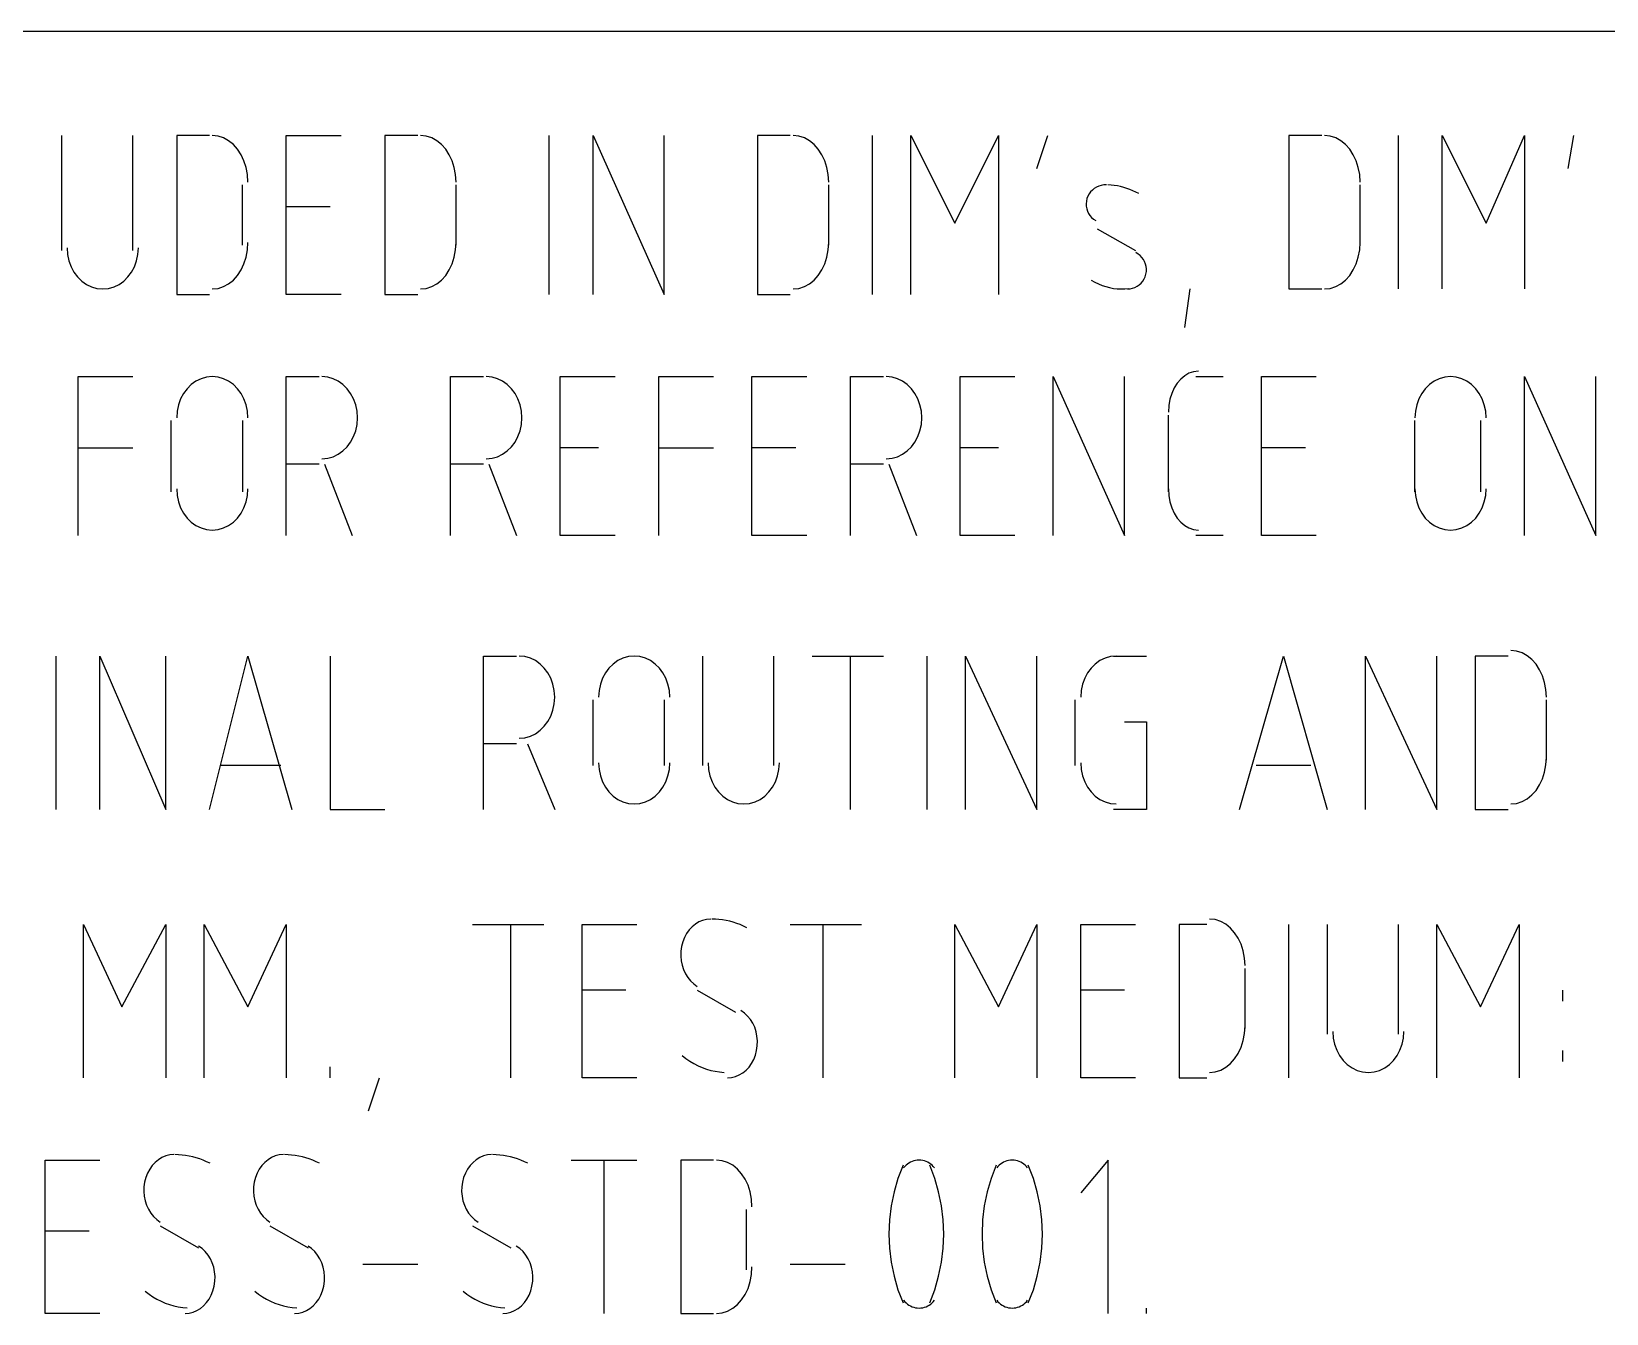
# Model space of a CAD drawing. Header units: millimetres. Extents: x 43 to 1147, y -811 to -31.
# Drawn here: x 158.26 to 192.76, y -776.2 to -748.12 of the extents above; entities that cross this region are included whole.
import ezdxf

# ---------------------------------------------------------------- set-up
doc = ezdxf.new("R2010")
doc.units = ezdxf.units.MM
doc.layers.add('EDITED_LINES', color=4, linetype='Continuous')

msp = doc.modelspace()

# ---------------------------------------------------------------- linework, layer by layer
at = {"layer": 'EDITED_LINES'}
for p, q in [((1137.28, -748.12), (52.24, -748.12)), ((158.92, -750.4), (158.92, -752.92)), ((160.48, -752.92), (160.48, -750.4)), ((162.16, -750.4), (161.44, -750.4)), ((161.44, -750.4), (161.44, -753.88)), ((162.347, -750.413), (162.22, -750.4)), ((162.467, -750.452), (162.347, -750.413)), ((162.578, -750.514), (162.467, -750.452)), ((162.681, -750.597), (162.578, -750.514)), ((162.772, -750.699), (162.681, -750.597)), ((163.84, -753.88), (163.84, -750.4)), ((163.84, -750.4), (165.04, -750.4)), ((166.72, -750.4), (166, -750.4)), ((166, -750.4), (166, -753.88)), ((166.907, -750.413), (166.78, -750.4)), ((167.027, -750.452), (166.907, -750.413)), ((167.138, -750.514), (167.027, -750.452)), ((167.241, -750.597), (167.138, -750.514)), ((167.332, -750.699), (167.241, -750.597)), ((169.6, -753.88), (169.6, -750.4)), ((170.56, -753.88), (170.56, -750.4)), ((170.56, -750.4), (172.12, -753.88)), ((172.12, -753.88), (172.12, -750.4)), ((174.88, -750.4), (174.16, -750.4)), ((174.16, -750.4), (174.16, -753.88)), ((175.067, -750.413), (174.94, -750.4)), ((175.187, -750.452), (175.067, -750.413)), ((175.298, -750.514), (175.187, -750.452)), ((175.401, -750.597), (175.298, -750.514)), ((175.492, -750.699), (175.401, -750.597)), ((176.68, -753.88), (176.68, -750.4)), ((177.52, -753.88), (177.52, -750.4)), ((177.52, -750.4), (178.48, -752.32)), ((178.48, -752.32), (179.44, -750.4)), ((179.44, -750.4), (179.44, -753.88)), ((180.28, -751.12), (180.52, -750.4)), ((186.52, -750.4), (185.8, -750.4)), ((185.8, -750.4), (185.8, -753.76)), ((186.707, -750.413), (186.58, -750.4)), ((186.827, -750.452), (186.707, -750.413)), ((186.938, -750.514), (186.827, -750.452)), ((187.041, -750.597), (186.938, -750.514)), ((187.132, -750.699), (187.041, -750.597)), ((188.2, -753.76), (188.2, -750.4)), ((189.16, -753.76), (189.16, -750.4)), ((189.16, -750.4), (190.12, -752.32)), ((190.12, -752.32), (190.96, -750.4)), ((190.96, -750.4), (190.96, -753.76)), ((191.92, -751.12), (192.04, -750.4)), ((162.849, -750.818), (162.772, -750.699)), ((162.913, -750.951), (162.849, -750.818)), ((162.96, -751.097), (162.913, -750.951)), ((167.409, -750.818), (167.332, -750.699)), ((167.473, -750.951), (167.409, -750.818)), ((167.52, -751.097), (167.473, -750.951)), ((175.569, -750.818), (175.492, -750.699)), ((175.633, -750.951), (175.569, -750.818)), ((175.68, -751.097), (175.633, -750.951)), ((187.209, -750.818), (187.132, -750.699)), ((187.273, -750.951), (187.209, -750.818)), ((187.32, -751.097), (187.273, -750.951)), ((162.99, -751.254), (162.96, -751.097)), ((163, -751.42), (162.99, -751.254)), ((167.55, -751.254), (167.52, -751.097)), ((167.56, -751.42), (167.55, -751.254)), ((175.71, -751.254), (175.68, -751.097)), ((175.72, -751.42), (175.71, -751.254)), ((187.35, -751.254), (187.32, -751.097)), ((187.36, -751.42), (187.35, -751.254)), ((162.88, -752.8), (162.88, -751.48)), ((167.56, -752.8), (167.56, -751.48)), ((175.72, -752.8), (175.72, -751.48)), ((181.457, -751.632), (181.424, -751.677)), ((181.495, -751.592), (181.457, -751.632)), ((181.538, -751.557), (181.495, -751.592)), ((181.584, -751.528), (181.538, -751.557)), ((181.635, -751.506), (181.584, -751.528)), ((181.688, -751.49), (181.635, -751.506)), ((181.744, -751.482), (181.688, -751.49)), ((181.802, -751.481), (181.744, -751.482)), ((181.906, -751.485), (181.836, -751.481)), ((181.976, -751.493), (181.906, -751.485)), ((182.046, -751.504), (181.976, -751.493)), ((182.115, -751.518), (182.046, -751.504)), ((182.183, -751.536), (182.115, -751.518)), ((182.251, -751.556), (182.183, -751.536)), ((182.319, -751.58), (182.251, -751.556)), ((182.385, -751.607), (182.319, -751.58)), ((182.451, -751.638), (182.385, -751.607)), ((182.516, -751.671), (182.451, -751.638)), ((187.36, -752.8), (187.36, -751.48)), ((164.8, -751.96), (163.84, -751.96)), ((181.365, -751.837), (181.36, -751.893)), ((181.36, -751.893), (181.363, -751.949)), ((181.363, -751.949), (181.373, -752.003)), ((181.377, -751.781), (181.365, -751.837)), ((181.373, -752.003), (181.39, -752.055)), ((181.397, -751.727), (181.377, -751.781)), ((181.424, -751.677), (181.397, -751.727)), ((181.39, -752.055), (181.413, -752.105)), ((181.413, -752.105), (181.443, -752.151)), ((181.443, -752.151), (181.48, -752.194)), ((181.48, -752.194), (181.522, -752.231)), ((181.522, -752.231), (181.569, -752.263)), ((181.6, -752.44), (182.44, -752.92)), ((159.04, -752.86), (159.05, -753.006)), ((159.05, -753.006), (159.08, -753.144)), ((160.56, -753.144), (160.59, -753.006)), ((160.59, -753.006), (160.6, -752.86)), ((162.96, -753.062), (162.99, -752.905)), ((162.99, -752.905), (163, -752.74)), ((167.52, -753.062), (167.55, -752.905)), ((167.55, -752.905), (167.56, -752.74)), ((175.68, -753.062), (175.71, -752.905)), ((175.71, -752.905), (175.72, -752.74)), ((182.498, -752.994), (182.448, -752.964)), ((182.542, -753.029), (182.498, -752.994)), ((182.581, -753.069), (182.542, -753.029)), ((187.32, -753.062), (187.35, -752.905)), ((187.35, -752.905), (187.36, -752.74)), ((159.08, -753.144), (159.127, -753.274)), ((159.127, -753.274), (159.19, -753.392)), ((159.19, -753.392), (159.268, -753.496)), ((160.372, -753.496), (160.449, -753.392)), ((160.449, -753.392), (160.513, -753.274)), ((160.513, -753.274), (160.56, -753.144)), ((162.772, -753.461), (162.85, -753.342)), ((162.85, -753.342), (162.913, -753.209)), ((162.913, -753.209), (162.96, -753.062)), ((167.332, -753.461), (167.41, -753.342)), ((167.41, -753.342), (167.473, -753.209)), ((167.473, -753.209), (167.52, -753.062)), ((175.492, -753.461), (175.57, -753.342)), ((175.57, -753.342), (175.633, -753.209)), ((175.633, -753.209), (175.68, -753.062)), ((182.613, -753.113), (182.581, -753.069)), ((182.64, -753.161), (182.613, -753.113)), ((182.66, -753.213), (182.64, -753.161)), ((182.674, -753.266), (182.66, -753.213)), ((182.669, -753.435), (182.678, -753.378)), ((182.68, -753.322), (182.674, -753.266)), ((182.678, -753.378), (182.68, -753.322)), ((187.132, -753.461), (187.21, -753.342)), ((187.21, -753.342), (187.273, -753.209)), ((187.273, -753.209), (187.32, -753.062)), ((159.268, -753.496), (159.359, -753.586)), ((159.359, -753.586), (159.462, -753.66)), ((159.462, -753.66), (159.573, -753.714)), ((159.573, -753.714), (159.693, -753.748)), ((159.947, -753.748), (160.067, -753.714)), ((160.067, -753.714), (160.178, -753.66)), ((160.178, -753.66), (160.281, -753.586)), ((160.281, -753.586), (160.372, -753.496)), ((162.347, -753.747), (162.467, -753.708)), ((162.467, -753.708), (162.578, -753.646)), ((162.578, -753.646), (162.681, -753.563)), ((162.681, -753.563), (162.772, -753.461)), ((166.907, -753.747), (167.027, -753.708)), ((167.027, -753.708), (167.138, -753.646)), ((167.138, -753.646), (167.241, -753.563)), ((167.241, -753.563), (167.332, -753.461)), ((175.067, -753.747), (175.187, -753.708)), ((175.187, -753.708), (175.298, -753.646)), ((175.298, -753.646), (175.401, -753.563)), ((175.401, -753.563), (175.492, -753.461)), ((181.472, -753.565), (181.549, -753.61)), ((181.549, -753.61), (181.628, -753.648)), ((181.628, -753.648), (181.708, -753.681)), ((181.708, -753.681), (181.789, -753.708)), ((181.789, -753.708), (181.872, -753.73)), ((181.872, -753.73), (181.955, -753.746)), ((182.376, -753.744), (182.429, -753.725)), ((182.429, -753.725), (182.478, -753.699)), ((182.478, -753.699), (182.523, -753.668)), ((182.523, -753.668), (182.563, -753.63)), ((182.563, -753.63), (182.599, -753.588)), ((182.599, -753.588), (182.629, -753.541)), ((182.629, -753.541), (182.652, -753.49)), ((182.652, -753.49), (182.669, -753.435)), ((186.707, -753.747), (186.827, -753.708)), ((186.827, -753.708), (186.938, -753.646)), ((186.938, -753.646), (187.041, -753.563)), ((187.041, -753.563), (187.132, -753.461)), ((159.693, -753.748), (159.82, -753.76)), ((159.82, -753.76), (159.947, -753.748)), ((161.44, -753.88), (162.16, -753.88)), ((162.22, -753.76), (162.347, -753.747)), ((165.04, -753.88), (163.84, -753.88)), ((166, -753.88), (166.72, -753.88)), ((166.78, -753.76), (166.907, -753.747)), ((174.16, -753.88), (174.88, -753.88)), ((174.94, -753.76), (175.067, -753.747)), ((181.955, -753.746), (182.039, -753.756)), ((182.039, -753.756), (182.123, -753.76)), ((182.123, -753.76), (182.208, -753.758)), ((182.208, -753.758), (182.292, -753.75)), ((182.264, -753.76), (182.321, -753.756)), ((182.321, -753.756), (182.376, -753.744)), ((183.52, -754.6), (183.64, -753.76)), ((185.8, -753.76), (186.52, -753.76)), ((186.58, -753.76), (186.707, -753.747)), ((159.28, -759.16), (159.28, -755.68)), ((159.28, -755.68), (160.48, -755.68)), ((161.862, -755.78), (161.759, -755.854)), ((161.973, -755.726), (161.862, -755.78)), ((162.093, -755.692), (161.973, -755.726)), ((162.22, -755.68), (162.093, -755.692)), ((162.346, -755.692), (162.22, -755.68)), ((162.466, -755.726), (162.346, -755.692)), ((162.578, -755.78), (162.466, -755.726)), ((162.681, -755.854), (162.578, -755.78)), ((163.84, -759.16), (163.84, -755.68)), ((163.84, -755.68), (164.56, -755.68)), ((164.747, -755.692), (164.62, -755.68)), ((164.867, -755.726), (164.747, -755.692)), ((164.978, -755.78), (164.867, -755.726)), ((165.081, -755.854), (164.978, -755.78)), ((167.44, -759.16), (167.44, -755.68)), ((167.44, -755.68), (168.16, -755.68)), ((168.347, -755.692), (168.22, -755.68)), ((168.467, -755.726), (168.347, -755.692)), ((168.578, -755.78), (168.467, -755.726)), ((168.681, -755.854), (168.578, -755.78)), ((169.84, -759.16), (169.84, -755.68)), ((169.84, -755.68), (171.04, -755.68)), ((172, -759.16), (172, -755.68)), ((172, -755.68), (173.2, -755.68)), ((174.04, -759.16), (174.04, -755.68)), ((174.04, -755.68), (175.24, -755.68)), ((176.2, -759.16), (176.2, -755.68)), ((176.2, -755.68), (176.92, -755.68)), ((177.107, -755.692), (176.98, -755.68)), ((177.227, -755.726), (177.107, -755.692)), ((177.338, -755.78), (177.227, -755.726)), ((177.441, -755.854), (177.338, -755.78)), ((178.6, -759.16), (178.6, -755.68)), ((178.6, -755.68), (179.8, -755.68)), ((180.64, -759.16), (180.64, -755.68)), ((180.64, -755.68), (182.2, -759.16)), ((182.2, -759.16), (182.2, -755.68)), ((183.43, -755.734), (183.353, -755.824)), ((183.517, -755.66), (183.43, -755.734)), ((183.611, -755.606), (183.517, -755.66)), ((183.713, -755.572), (183.611, -755.606)), ((183.82, -755.56), (183.713, -755.572)), ((183.76, -755.68), (184.36, -755.68)), ((185.2, -759.16), (185.2, -755.68)), ((185.2, -755.68), (186.4, -755.68)), ((188.982, -755.78), (188.879, -755.854)), ((189.093, -755.726), (188.982, -755.78)), ((189.213, -755.692), (189.093, -755.726)), ((189.34, -755.68), (189.213, -755.692)), ((189.466, -755.692), (189.34, -755.68)), ((189.586, -755.726), (189.466, -755.692)), ((189.698, -755.78), (189.586, -755.726)), ((189.801, -755.854), (189.698, -755.78)), ((190.96, -759.16), (190.96, -755.68)), ((190.96, -755.68), (192.52, -759.16)), ((192.52, -759.16), (192.52, -755.68)), ((161.59, -756.048), (161.527, -756.166)), ((161.668, -755.944), (161.59, -756.048)), ((161.759, -755.854), (161.668, -755.944)), ((162.772, -755.944), (162.681, -755.854)), ((162.849, -756.048), (162.772, -755.944)), ((162.913, -756.166), (162.849, -756.048)), ((165.172, -755.944), (165.081, -755.854)), ((165.25, -756.048), (165.172, -755.944)), ((165.313, -756.166), (165.25, -756.048)), ((168.772, -755.944), (168.681, -755.854)), ((168.85, -756.048), (168.772, -755.944)), ((168.913, -756.166), (168.85, -756.048)), ((177.532, -755.944), (177.441, -755.854)), ((177.61, -756.048), (177.532, -755.944)), ((177.673, -756.166), (177.61, -756.048)), ((183.234, -756.046), (183.194, -756.176)), ((183.287, -755.928), (183.234, -756.046)), ((183.353, -755.824), (183.287, -755.928)), ((188.71, -756.048), (188.647, -756.166)), ((188.788, -755.944), (188.71, -756.048)), ((188.879, -755.854), (188.788, -755.944)), ((189.891, -755.944), (189.801, -755.854)), ((189.969, -756.048), (189.891, -755.944)), ((190.033, -756.166), (189.969, -756.048)), ((161.45, -756.434), (161.44, -756.58)), ((161.48, -756.296), (161.45, -756.434)), ((161.527, -756.166), (161.48, -756.296)), ((162.96, -756.295), (162.913, -756.166)), ((162.99, -756.434), (162.96, -756.295)), ((163, -756.58), (162.99, -756.434)), ((165.36, -756.296), (165.313, -756.166)), ((165.39, -756.434), (165.36, -756.296)), ((165.4, -756.58), (165.39, -756.434)), ((168.96, -756.296), (168.913, -756.166)), ((168.99, -756.434), (168.96, -756.296)), ((169, -756.58), (168.99, -756.434)), ((177.72, -756.296), (177.673, -756.166)), ((177.75, -756.434), (177.72, -756.296)), ((177.76, -756.58), (177.75, -756.434)), ((183.169, -756.314), (183.16, -756.46)), ((183.194, -756.176), (183.169, -756.314)), ((188.57, -756.434), (188.56, -756.58)), ((188.6, -756.296), (188.57, -756.434)), ((188.647, -756.166), (188.6, -756.296)), ((190.08, -756.295), (190.033, -756.166)), ((190.11, -756.434), (190.08, -756.295)), ((190.12, -756.58), (190.11, -756.434)), ((161.32, -758.2), (161.32, -756.64)), ((162.88, -756.64), (162.88, -758.2)), ((165.36, -756.864), (165.39, -756.726)), ((165.39, -756.726), (165.4, -756.58)), ((168.96, -756.864), (168.99, -756.726)), ((168.99, -756.726), (169, -756.58)), ((177.72, -756.864), (177.75, -756.726)), ((177.75, -756.726), (177.76, -756.58)), ((183.16, -758.2), (183.16, -756.52)), ((188.56, -758.2), (188.56, -756.64)), ((190, -756.64), (190, -758.2)), ((165.172, -757.216), (165.25, -757.112)), ((165.25, -757.112), (165.313, -756.994)), ((165.313, -756.994), (165.36, -756.864)), ((168.772, -757.216), (168.85, -757.112)), ((168.85, -757.112), (168.913, -756.994)), ((168.913, -756.994), (168.96, -756.864)), ((177.532, -757.216), (177.61, -757.112)), ((177.61, -757.112), (177.673, -756.994)), ((177.673, -756.994), (177.72, -756.864)), ((159.28, -757.24), (160.48, -757.24)), ((164.62, -757.48), (164.747, -757.468)), ((164.747, -757.468), (164.867, -757.434)), ((164.867, -757.434), (164.978, -757.38)), ((164.978, -757.38), (165.081, -757.306)), ((165.081, -757.306), (165.172, -757.216)), ((168.22, -757.48), (168.347, -757.468)), ((168.347, -757.468), (168.467, -757.434)), ((168.467, -757.434), (168.578, -757.38)), ((168.578, -757.38), (168.681, -757.306)), ((168.681, -757.306), (168.772, -757.216)), ((170.68, -757.24), (169.84, -757.24)), ((172, -757.24), (173.2, -757.24)), ((175, -757.24), (174.04, -757.24)), ((176.98, -757.48), (177.107, -757.468)), ((177.107, -757.468), (177.227, -757.434)), ((177.227, -757.434), (177.338, -757.38)), ((177.338, -757.38), (177.441, -757.306)), ((177.441, -757.306), (177.532, -757.216)), ((179.44, -757.24), (178.6, -757.24)), ((186.16, -757.24), (185.2, -757.24)), ((164.56, -757.6), (163.84, -757.6)), ((164.68, -757.6), (165.28, -759.16)), ((168.16, -757.6), (167.44, -757.6)), ((168.28, -757.6), (168.88, -759.16)), ((176.92, -757.6), (176.2, -757.6)), ((177.04, -757.6), (177.64, -759.16)), ((161.44, -758.14), (161.45, -758.286)), ((162.99, -758.286), (163, -758.14)), ((183.16, -758.14), (183.169, -758.286)), ((188.56, -758.14), (188.57, -758.286)), ((190.11, -758.286), (190.12, -758.14)), ((161.45, -758.286), (161.48, -758.424)), ((161.48, -758.424), (161.527, -758.554)), ((161.527, -758.554), (161.59, -758.672)), ((162.85, -758.672), (162.913, -758.554)), ((162.913, -758.554), (162.96, -758.424)), ((162.96, -758.424), (162.99, -758.286)), ((183.169, -758.286), (183.194, -758.424)), ((183.194, -758.424), (183.234, -758.554)), ((183.234, -758.554), (183.287, -758.672)), ((188.57, -758.286), (188.6, -758.424)), ((188.6, -758.424), (188.647, -758.554)), ((188.647, -758.554), (188.71, -758.672)), ((189.97, -758.672), (190.033, -758.554)), ((190.033, -758.554), (190.08, -758.424)), ((190.08, -758.424), (190.11, -758.286)), ((161.59, -758.672), (161.668, -758.776)), ((161.668, -758.776), (161.759, -758.866)), ((161.759, -758.866), (161.862, -758.94)), ((162.578, -758.94), (162.681, -758.866)), ((162.681, -758.866), (162.772, -758.776)), ((162.772, -758.776), (162.85, -758.672)), ((183.287, -758.672), (183.353, -758.776)), ((183.353, -758.776), (183.43, -758.866)), ((183.43, -758.866), (183.517, -758.94)), ((188.71, -758.672), (188.788, -758.776)), ((188.788, -758.776), (188.879, -758.866)), ((188.879, -758.866), (188.982, -758.94)), ((189.698, -758.94), (189.801, -758.866)), ((189.801, -758.866), (189.892, -758.776)), ((189.892, -758.776), (189.97, -758.672)), ((161.862, -758.94), (161.973, -758.994)), ((161.973, -758.994), (162.093, -759.028)), ((162.093, -759.028), (162.22, -759.04)), ((162.22, -759.04), (162.347, -759.028)), ((162.347, -759.028), (162.467, -758.994)), ((162.467, -758.994), (162.578, -758.94)), ((171.04, -759.16), (169.84, -759.16)), ((175.24, -759.16), (174.04, -759.16)), ((179.8, -759.16), (178.6, -759.16)), ((183.517, -758.94), (183.611, -758.994)), ((183.611, -758.994), (183.713, -759.028)), ((183.713, -759.028), (183.82, -759.04)), ((184.36, -759.16), (183.76, -759.16)), ((186.4, -759.16), (185.2, -759.16)), ((188.982, -758.94), (189.093, -758.994)), ((189.093, -758.994), (189.213, -759.028)), ((189.213, -759.028), (189.34, -759.04)), ((189.34, -759.04), (189.467, -759.028)), ((189.467, -759.028), (189.587, -758.994)), ((189.587, -758.994), (189.698, -758.94)), ((158.8, -765.16), (158.8, -761.8)), ((159.76, -765.16), (159.76, -761.8)), ((159.76, -761.8), (161.2, -765.16)), ((161.2, -765.16), (161.2, -761.8)), ((162.16, -765.16), (163, -761.8)), ((163, -761.8), (163.96, -765.16)), ((164.8, -761.8), (164.8, -765.16)), ((168.16, -765.16), (168.16, -761.8)), ((168.16, -761.8), (168.88, -761.8)), ((169.067, -761.812), (168.94, -761.8)), ((169.187, -761.846), (169.067, -761.812)), ((169.298, -761.9), (169.187, -761.846)), ((169.401, -761.974), (169.298, -761.9)), ((169.492, -762.064), (169.401, -761.974)), ((170.999, -761.974), (170.908, -762.064)), ((171.102, -761.9), (170.999, -761.974)), ((171.213, -761.846), (171.102, -761.9)), ((171.333, -761.812), (171.213, -761.846)), ((171.46, -761.8), (171.333, -761.812)), ((171.586, -761.812), (171.46, -761.8)), ((171.706, -761.846), (171.586, -761.812)), ((171.818, -761.9), (171.706, -761.846)), ((171.921, -761.974), (171.818, -761.9)), ((172.011, -762.064), (171.921, -761.974)), ((172.96, -761.8), (172.96, -764.2)), ((174.52, -764.2), (174.52, -761.8)), ((175.36, -761.8), (176.92, -761.8)), ((176.2, -765.16), (176.2, -761.8)), ((177.88, -765.16), (177.88, -761.8)), ((178.72, -765.16), (178.72, -761.8)), ((178.72, -761.8), (180.28, -765.16)), ((180.28, -765.16), (180.28, -761.8)), ((181.559, -761.974), (181.468, -762.064)), ((181.662, -761.9), (181.559, -761.974)), ((181.773, -761.846), (181.662, -761.9)), ((181.893, -761.812), (181.773, -761.846)), ((182.02, -761.8), (181.893, -761.812)), ((181.96, -761.8), (182.68, -761.8)), ((184.72, -765.16), (185.68, -761.8)), ((185.68, -761.8), (186.64, -765.16)), ((187.48, -765.16), (187.48, -761.8)), ((187.48, -761.8), (189.04, -765.16)), ((189.04, -765.16), (189.04, -761.8)), ((190.6, -761.8), (189.88, -761.8)), ((189.88, -761.8), (189.88, -765.16)), ((190.787, -761.693), (190.66, -761.68)), ((190.907, -761.732), (190.787, -761.693)), ((191.018, -761.794), (190.907, -761.732)), ((191.121, -761.877), (191.018, -761.794)), ((191.212, -761.979), (191.121, -761.877)), ((191.289, -762.098), (191.212, -761.979)), ((169.57, -762.168), (169.492, -762.064)), ((169.633, -762.286), (169.57, -762.168)), ((169.68, -762.416), (169.633, -762.286)), ((170.767, -762.286), (170.72, -762.416)), ((170.83, -762.168), (170.767, -762.286)), ((170.908, -762.064), (170.83, -762.168)), ((172.089, -762.168), (172.011, -762.064)), ((172.153, -762.286), (172.089, -762.168)), ((172.2, -762.415), (172.153, -762.286)), ((181.327, -762.286), (181.28, -762.416)), ((181.39, -762.168), (181.327, -762.286)), ((181.468, -762.064), (181.39, -762.168)), ((191.353, -762.231), (191.289, -762.098)), ((191.4, -762.378), (191.353, -762.231)), ((169.71, -762.554), (169.68, -762.416)), ((169.72, -762.7), (169.71, -762.554)), ((169.71, -762.846), (169.72, -762.7)), ((170.69, -762.554), (170.68, -762.7)), ((170.72, -762.416), (170.69, -762.554)), ((172.23, -762.554), (172.2, -762.415)), ((172.24, -762.7), (172.23, -762.554)), ((181.25, -762.554), (181.24, -762.7)), ((181.28, -762.416), (181.25, -762.554)), ((191.43, -762.534), (191.4, -762.378)), ((191.44, -762.7), (191.43, -762.534)), ((169.633, -763.114), (169.68, -762.984)), ((169.68, -762.984), (169.71, -762.846)), ((170.56, -764.2), (170.56, -762.76)), ((172.12, -762.76), (172.12, -764.2)), ((181.12, -764.2), (181.12, -762.76)), ((191.44, -764.08), (191.44, -762.76)), ((169.401, -763.426), (169.492, -763.336)), ((169.492, -763.336), (169.57, -763.232)), ((169.57, -763.232), (169.633, -763.114)), ((182.2, -763.24), (182.68, -763.24)), ((182.68, -763.24), (182.68, -765.16)), ((168.88, -763.72), (168.16, -763.72)), ((168.94, -763.6), (169.067, -763.588)), ((169.067, -763.588), (169.187, -763.554)), ((169.12, -763.72), (169.72, -765.16)), ((169.187, -763.554), (169.298, -763.5)), ((169.298, -763.5), (169.401, -763.426)), ((191.43, -764.185), (191.44, -764.02)), ((163.72, -764.2), (162.4, -764.2)), ((170.68, -764.14), (170.69, -764.286)), ((170.69, -764.286), (170.72, -764.424)), ((170.72, -764.424), (170.767, -764.554)), ((172.153, -764.554), (172.2, -764.424)), ((172.2, -764.424), (172.23, -764.286)), ((172.23, -764.286), (172.24, -764.14)), ((173.08, -764.14), (173.09, -764.286)), ((173.09, -764.286), (173.12, -764.424)), ((173.12, -764.424), (173.167, -764.554)), ((174.553, -764.554), (174.6, -764.424)), ((174.6, -764.424), (174.63, -764.286)), ((174.63, -764.286), (174.64, -764.14)), ((181.24, -764.14), (181.25, -764.286)), ((181.25, -764.286), (181.28, -764.424)), ((181.28, -764.424), (181.327, -764.554)), ((186.28, -764.2), (185.08, -764.2)), ((191.353, -764.489), (191.4, -764.342)), ((191.4, -764.342), (191.43, -764.185)), ((170.767, -764.554), (170.83, -764.672)), ((170.83, -764.672), (170.908, -764.776)), ((170.908, -764.776), (170.999, -764.866)), ((171.921, -764.866), (172.012, -764.776)), ((172.012, -764.776), (172.089, -764.672)), ((172.089, -764.672), (172.153, -764.554)), ((173.167, -764.554), (173.23, -764.672)), ((173.23, -764.672), (173.308, -764.776)), ((173.308, -764.776), (173.399, -764.866)), ((174.321, -764.866), (174.412, -764.776)), ((174.412, -764.776), (174.49, -764.672)), ((174.49, -764.672), (174.553, -764.554)), ((181.327, -764.554), (181.39, -764.672)), ((181.39, -764.672), (181.468, -764.776)), ((181.468, -764.776), (181.559, -764.866)), ((191.121, -764.843), (191.212, -764.741)), ((191.212, -764.741), (191.29, -764.622)), ((191.29, -764.622), (191.353, -764.489)), ((170.999, -764.866), (171.102, -764.94)), ((171.102, -764.94), (171.213, -764.994)), ((171.213, -764.994), (171.333, -765.028)), ((171.333, -765.028), (171.46, -765.04)), ((171.46, -765.04), (171.587, -765.028)), ((171.587, -765.028), (171.707, -764.994)), ((171.707, -764.994), (171.818, -764.94)), ((171.818, -764.94), (171.921, -764.866)), ((173.399, -764.866), (173.502, -764.94)), ((173.502, -764.94), (173.613, -764.994)), ((173.613, -764.994), (173.733, -765.028)), ((173.733, -765.028), (173.86, -765.04)), ((173.86, -765.04), (173.987, -765.028)), ((173.987, -765.028), (174.107, -764.994)), ((174.107, -764.994), (174.218, -764.94)), ((174.218, -764.94), (174.321, -764.866)), ((181.559, -764.866), (181.662, -764.94)), ((181.662, -764.94), (181.773, -764.994)), ((181.773, -764.994), (181.893, -765.028)), ((181.893, -765.028), (182.02, -765.04)), ((190.66, -765.04), (190.787, -765.027)), ((190.787, -765.027), (190.907, -764.988)), ((190.907, -764.988), (191.018, -764.926)), ((191.018, -764.926), (191.121, -764.843)), ((164.8, -765.16), (166, -765.16)), ((182.68, -765.16), (181.96, -765.16)), ((189.88, -765.16), (190.6, -765.16)), ((159.4, -771.04), (159.4, -767.68)), ((159.4, -767.68), (160.24, -769.48)), ((160.24, -769.48), (161.2, -767.68)), ((161.2, -767.68), (161.2, -771.04)), ((162.04, -771.04), (162.04, -767.68)), ((162.04, -767.68), (163, -769.48)), ((163, -769.48), (163.84, -767.68)), ((163.84, -767.68), (163.84, -771.04)), ((167.92, -767.68), (169.48, -767.68)), ((168.76, -771.04), (168.76, -767.68)), ((170.32, -771.04), (170.32, -767.68)), ((170.32, -767.68), (171.52, -767.68)), ((172.609, -767.876), (172.562, -767.963)), ((172.665, -767.798), (172.609, -767.876)), ((172.73, -767.729), (172.665, -767.798)), ((172.801, -767.671), (172.73, -767.729)), ((172.878, -767.624), (172.801, -767.671)), ((172.96, -767.589), (172.878, -767.624)), ((173.047, -767.568), (172.96, -767.589)), ((173.137, -767.56), (173.047, -767.568)), ((173.238, -767.563), (173.159, -767.56)), ((173.317, -767.569), (173.238, -767.563)), ((173.396, -767.579), (173.317, -767.569)), ((173.474, -767.593), (173.396, -767.579)), ((173.552, -767.61), (173.474, -767.593)), ((173.629, -767.631), (173.552, -767.61)), ((173.705, -767.655), (173.629, -767.631)), ((173.781, -767.683), (173.705, -767.655)), ((173.856, -767.715), (173.781, -767.683)), ((173.93, -767.75), (173.856, -767.715)), ((174.88, -767.68), (176.44, -767.68)), ((175.6, -771.04), (175.6, -767.68)), ((178.48, -771.04), (178.48, -767.68)), ((178.48, -767.68), (179.44, -769.48)), ((179.44, -769.48), (180.28, -767.68)), ((180.28, -767.68), (180.28, -771.04)), ((181.24, -771.04), (181.24, -767.68)), ((181.24, -767.68), (182.44, -767.68)), ((184, -767.68), (183.4, -767.68)), ((183.4, -767.68), (183.4, -771.04)), ((184.187, -767.573), (184.06, -767.56)), ((184.307, -767.612), (184.187, -767.573)), ((184.418, -767.674), (184.307, -767.612)), ((184.521, -767.757), (184.418, -767.674)), ((184.612, -767.859), (184.521, -767.757)), ((184.689, -767.978), (184.612, -767.859)), ((185.8, -771.04), (185.8, -767.68)), ((186.64, -767.68), (186.64, -770.08)), ((188.2, -770.08), (188.2, -767.68)), ((189.04, -771.04), (189.04, -767.68)), ((189.04, -767.68), (190, -769.48)), ((190, -769.48), (190.84, -767.68)), ((190.84, -767.68), (190.84, -771.04)), ((172.498, -768.16), (172.483, -768.266)), ((172.525, -768.058), (172.498, -768.16)), ((172.562, -767.963), (172.525, -768.058)), ((184.753, -768.111), (184.689, -767.978)), ((184.8, -768.258), (184.753, -768.111)), ((172.483, -768.266), (172.48, -768.37)), ((172.48, -768.37), (172.49, -768.473)), ((172.49, -768.473), (172.51, -768.573)), ((184.83, -768.414), (184.8, -768.258)), ((184.84, -768.58), (184.83, -768.414)), ((172.51, -768.573), (172.541, -768.668)), ((172.541, -768.668), (172.583, -768.758)), ((172.583, -768.758), (172.634, -768.841)), ((172.634, -768.841), (172.695, -768.916)), ((172.695, -768.916), (172.764, -768.981)), ((184.84, -769.96), (184.84, -768.64)), ((171.28, -769.12), (170.32, -769.12)), ((172.764, -768.981), (172.842, -769.036)), ((172.84, -769.12), (173.68, -769.6)), ((182.2, -769.12), (181.24, -769.12)), ((191.8, -769.36), (191.8, -769.12)), ((173.876, -769.619), (173.798, -769.564)), ((173.945, -769.684), (173.876, -769.619)), ((174.006, -769.759), (173.945, -769.684)), ((174.057, -769.842), (174.006, -769.759)), ((174.099, -769.932), (174.057, -769.842)), ((174.13, -770.027), (174.099, -769.932)), ((184.83, -770.065), (184.84, -769.9)), ((174.15, -770.127), (174.13, -770.027)), ((174.16, -770.23), (174.15, -770.127)), ((174.157, -770.334), (174.16, -770.23)), ((184.753, -770.369), (184.8, -770.222)), ((184.8, -770.222), (184.83, -770.065)), ((186.76, -770.02), (186.77, -770.166)), ((186.77, -770.166), (186.8, -770.304)), ((188.28, -770.304), (188.31, -770.166)), ((188.31, -770.166), (188.32, -770.02)), ((172.513, -770.549), (172.595, -770.614)), ((172.595, -770.614), (172.681, -770.673)), ((174.031, -770.724), (174.078, -770.637)), ((174.078, -770.637), (174.115, -770.542)), ((174.115, -770.542), (174.142, -770.44)), ((174.142, -770.44), (174.157, -770.334)), ((184.521, -770.723), (184.612, -770.621)), ((184.612, -770.621), (184.69, -770.502)), ((184.69, -770.502), (184.753, -770.369)), ((186.8, -770.304), (186.847, -770.434)), ((186.847, -770.434), (186.91, -770.552)), ((186.91, -770.552), (186.988, -770.656)), ((188.092, -770.656), (188.169, -770.552)), ((188.169, -770.552), (188.233, -770.434)), ((188.233, -770.434), (188.28, -770.304)), ((191.8, -770.68), (191.8, -770.44)), ((164.8, -771.04), (164.8, -770.8)), ((172.681, -770.673), (172.768, -770.725)), ((172.768, -770.725), (172.858, -770.772)), ((172.858, -770.772), (172.95, -770.812)), ((172.95, -770.812), (173.043, -770.846)), ((173.043, -770.846), (173.138, -770.874)), ((173.138, -770.874), (173.235, -770.895)), ((173.235, -770.895), (173.332, -770.91)), ((173.332, -770.91), (173.43, -770.918)), ((173.68, -771.011), (173.762, -770.976)), ((173.762, -770.976), (173.839, -770.929)), ((173.839, -770.929), (173.91, -770.871)), ((173.91, -770.871), (173.975, -770.802)), ((173.975, -770.802), (174.031, -770.724)), ((184.06, -770.92), (184.187, -770.907)), ((184.187, -770.907), (184.307, -770.868)), ((184.307, -770.868), (184.418, -770.806)), ((184.418, -770.806), (184.521, -770.723)), ((186.988, -770.656), (187.079, -770.746)), ((187.079, -770.746), (187.182, -770.82)), ((187.182, -770.82), (187.293, -770.874)), ((187.293, -770.874), (187.413, -770.908)), ((187.413, -770.908), (187.54, -770.92)), ((187.54, -770.92), (187.667, -770.908)), ((187.667, -770.908), (187.787, -770.874)), ((187.787, -770.874), (187.898, -770.82)), ((187.898, -770.82), (188.001, -770.746)), ((188.001, -770.746), (188.092, -770.656)), ((165.64, -771.76), (165.88, -771.04)), ((171.52, -771.04), (170.32, -771.04)), ((173.503, -771.04), (173.593, -771.032)), ((173.593, -771.032), (173.68, -771.011)), ((182.44, -771.04), (181.24, -771.04)), ((183.4, -771.04), (184, -771.04)), ((158.56, -776.2), (158.56, -772.84)), ((158.56, -772.84), (159.76, -772.84)), ((160.849, -773.036), (160.802, -773.123)), ((160.905, -772.958), (160.849, -773.036)), ((160.969, -772.889), (160.905, -772.958)), ((161.041, -772.831), (160.969, -772.889)), ((161.118, -772.784), (161.041, -772.831)), ((161.2, -772.749), (161.118, -772.784)), ((161.287, -772.728), (161.2, -772.749)), ((161.377, -772.72), (161.287, -772.728)), ((161.478, -772.723), (161.399, -772.72)), ((161.557, -772.729), (161.478, -772.723)), ((161.636, -772.739), (161.557, -772.729)), ((161.714, -772.753), (161.636, -772.739)), ((161.792, -772.77), (161.714, -772.753)), ((161.869, -772.791), (161.792, -772.77)), ((161.945, -772.815), (161.869, -772.791)), ((162.021, -772.843), (161.945, -772.815)), ((162.096, -772.875), (162.021, -772.843)), ((162.17, -772.91), (162.096, -772.875)), ((163.249, -773.036), (163.202, -773.123)), ((163.305, -772.958), (163.249, -773.036)), ((163.37, -772.889), (163.305, -772.958)), ((163.441, -772.831), (163.37, -772.889)), ((163.518, -772.784), (163.441, -772.831)), ((163.6, -772.749), (163.518, -772.784)), ((163.687, -772.728), (163.6, -772.749)), ((163.777, -772.72), (163.687, -772.728)), ((163.878, -772.723), (163.799, -772.72)), ((163.957, -772.729), (163.878, -772.723)), ((164.036, -772.739), (163.957, -772.729)), ((164.114, -772.753), (164.036, -772.739)), ((164.192, -772.77), (164.114, -772.753)), ((164.269, -772.791), (164.192, -772.77)), ((164.345, -772.815), (164.269, -772.791)), ((164.421, -772.843), (164.345, -772.815)), ((164.496, -772.875), (164.421, -772.843)), ((164.57, -772.91), (164.496, -772.875)), ((167.809, -773.036), (167.762, -773.123)), ((167.865, -772.958), (167.809, -773.036)), ((167.93, -772.889), (167.865, -772.958)), ((168.001, -772.831), (167.93, -772.889)), ((168.078, -772.784), (168.001, -772.831)), ((168.16, -772.749), (168.078, -772.784)), ((168.247, -772.728), (168.16, -772.749)), ((168.337, -772.72), (168.247, -772.728)), ((168.438, -772.723), (168.359, -772.72)), ((168.517, -772.729), (168.438, -772.723)), ((168.596, -772.739), (168.517, -772.729)), ((168.674, -772.753), (168.596, -772.739)), ((168.752, -772.77), (168.674, -772.753)), ((168.829, -772.791), (168.752, -772.77)), ((168.905, -772.815), (168.829, -772.791)), ((168.981, -772.843), (168.905, -772.815)), ((169.056, -772.875), (168.981, -772.843)), ((169.13, -772.91), (169.056, -772.875)), ((170.08, -772.84), (171.52, -772.84)), ((170.8, -776.2), (170.8, -772.84)), ((173.2, -772.84), (172.48, -772.84)), ((172.48, -772.84), (172.48, -776.2)), ((173.387, -772.853), (173.26, -772.84)), ((173.507, -772.892), (173.387, -772.853)), ((173.618, -772.954), (173.507, -772.892)), ((173.721, -773.037), (173.618, -772.954)), ((173.812, -773.139), (173.721, -773.037)), ((177.348, -772.953), (177.237, -773.241)), ((177.388, -772.979), (177.362, -773.01)), ((177.415, -772.951), (177.388, -772.979)), ((177.445, -772.926), (177.415, -772.951)), ((177.477, -772.904), (177.445, -772.926)), ((177.511, -772.885), (177.477, -772.904)), ((177.546, -772.869), (177.511, -772.885)), ((177.583, -772.857), (177.546, -772.869)), ((177.621, -772.847), (177.583, -772.857)), ((177.66, -772.842), (177.621, -772.847)), ((177.7, -772.84), (177.66, -772.842)), ((177.74, -772.842), (177.7, -772.84)), ((177.779, -772.847), (177.74, -772.842)), ((177.817, -772.857), (177.779, -772.847)), ((177.854, -772.869), (177.817, -772.857)), ((177.889, -772.885), (177.854, -772.869)), ((177.923, -772.904), (177.889, -772.885)), ((177.955, -772.926), (177.923, -772.904)), ((178.043, -773.241), (177.932, -772.953)), ((177.985, -772.951), (177.955, -772.926)), ((178.012, -772.979), (177.985, -772.951)), ((178.038, -773.01), (178.012, -772.979)), ((179.388, -772.953), (179.277, -773.241)), ((179.428, -772.979), (179.402, -773.01)), ((179.455, -772.951), (179.428, -772.979)), ((179.485, -772.926), (179.455, -772.951)), ((179.517, -772.904), (179.485, -772.926)), ((179.551, -772.885), (179.517, -772.904)), ((179.586, -772.869), (179.551, -772.885)), ((179.623, -772.857), (179.586, -772.869)), ((179.661, -772.847), (179.623, -772.857)), ((179.7, -772.842), (179.661, -772.847)), ((179.74, -772.84), (179.7, -772.842)), ((179.78, -772.842), (179.74, -772.84)), ((179.819, -772.847), (179.78, -772.842)), ((179.857, -772.857), (179.819, -772.847)), ((179.893, -772.869), (179.857, -772.857)), ((179.929, -772.885), (179.893, -772.869)), ((179.963, -772.904), (179.929, -772.885)), ((179.995, -772.926), (179.963, -772.904)), ((180.025, -772.951), (179.995, -772.926)), ((180.052, -772.979), (180.025, -772.951)), ((180.078, -773.01), (180.052, -772.979)), ((180.203, -773.241), (180.092, -772.953)), ((181.84, -772.84), (181.24, -773.56)), ((181.84, -776.2), (181.84, -772.84)), ((160.738, -773.32), (160.723, -773.426)), ((160.764, -773.218), (160.738, -773.32)), ((160.802, -773.123), (160.764, -773.218)), ((163.138, -773.32), (163.123, -773.426)), ((163.165, -773.218), (163.138, -773.32)), ((163.202, -773.123), (163.165, -773.218)), ((167.698, -773.32), (167.683, -773.426)), ((167.725, -773.218), (167.698, -773.32)), ((167.762, -773.123), (167.725, -773.218)), ((173.889, -773.258), (173.812, -773.139)), ((173.953, -773.391), (173.889, -773.258)), ((174, -773.537), (173.953, -773.391)), ((177.237, -773.241), (177.151, -773.538)), ((178.129, -773.538), (178.043, -773.241)), ((179.277, -773.241), (179.191, -773.538)), ((180.289, -773.538), (180.203, -773.241)), ((160.723, -773.426), (160.72, -773.53)), ((160.72, -773.53), (160.73, -773.633)), ((160.73, -773.633), (160.75, -773.733)), ((160.75, -773.733), (160.781, -773.828)), ((163.123, -773.426), (163.12, -773.53)), ((163.12, -773.53), (163.13, -773.633)), ((163.13, -773.633), (163.15, -773.733)), ((163.15, -773.733), (163.181, -773.828)), ((167.683, -773.426), (167.68, -773.53)), ((167.68, -773.53), (167.69, -773.633)), ((167.69, -773.633), (167.71, -773.733)), ((167.71, -773.733), (167.741, -773.828)), ((174.03, -773.694), (174, -773.537)), ((174.04, -773.86), (174.03, -773.694)), ((177.151, -773.538), (177.089, -773.841)), ((178.191, -773.841), (178.129, -773.538)), ((179.191, -773.538), (179.129, -773.841)), ((180.351, -773.841), (180.289, -773.538)), ((160.781, -773.828), (160.823, -773.918)), ((160.823, -773.918), (160.874, -774.001)), ((160.874, -774.001), (160.935, -774.076)), ((160.935, -774.076), (161.004, -774.141)), ((163.181, -773.828), (163.223, -773.918)), ((163.223, -773.918), (163.274, -774.001)), ((163.274, -774.001), (163.335, -774.076)), ((163.335, -774.076), (163.404, -774.141)), ((167.741, -773.828), (167.783, -773.918)), ((167.783, -773.918), (167.834, -774.001)), ((167.834, -774.001), (167.895, -774.076)), ((167.895, -774.076), (167.964, -774.141)), ((173.92, -775.24), (173.92, -773.92)), ((177.089, -773.841), (177.052, -774.149)), ((178.228, -774.149), (178.191, -773.841)), ((179.129, -773.841), (179.092, -774.149)), ((180.388, -774.149), (180.351, -773.841)), ((159.52, -774.4), (158.56, -774.4)), ((161.004, -774.141), (161.081, -774.196)), ((161.08, -774.28), (161.92, -774.76)), ((163.404, -774.141), (163.482, -774.196)), ((163.48, -774.28), (164.32, -774.76)), ((167.92, -774.28), (168.76, -774.76)), ((167.964, -774.141), (168.042, -774.196)), ((177.052, -774.149), (177.04, -774.46)), ((178.24, -774.46), (178.228, -774.149)), ((179.092, -774.149), (179.08, -774.46)), ((180.4, -774.46), (180.388, -774.149)), ((161.996, -774.779), (161.918, -774.724)), ((162.065, -774.844), (161.996, -774.779)), ((164.396, -774.779), (164.318, -774.724)), ((164.465, -774.844), (164.396, -774.779)), ((168.956, -774.779), (168.878, -774.724)), ((169.025, -774.844), (168.956, -774.779)), ((177.04, -774.46), (177.052, -774.771)), ((177.052, -774.771), (177.089, -775.079)), ((178.191, -775.079), (178.228, -774.771)), ((178.228, -774.771), (178.24, -774.46)), ((179.08, -774.46), (179.092, -774.771)), ((179.092, -774.771), (179.129, -775.079)), ((180.351, -775.079), (180.388, -774.771)), ((180.388, -774.771), (180.4, -774.46)), ((162.126, -774.919), (162.065, -774.844)), ((162.177, -775.002), (162.126, -774.919)), ((162.219, -775.092), (162.177, -775.002)), ((162.25, -775.187), (162.219, -775.092)), ((164.526, -774.919), (164.465, -774.844)), ((164.577, -775.002), (164.526, -774.919)), ((164.619, -775.092), (164.577, -775.002)), ((164.65, -775.187), (164.619, -775.092)), ((165.52, -775.12), (166.72, -775.12)), ((169.086, -774.919), (169.025, -774.844)), ((169.137, -775.002), (169.086, -774.919)), ((169.179, -775.092), (169.137, -775.002)), ((169.21, -775.187), (169.179, -775.092)), ((174.88, -775.12), (176.08, -775.12)), ((177.089, -775.079), (177.151, -775.382)), ((178.129, -775.382), (178.191, -775.079)), ((179.129, -775.079), (179.191, -775.382)), ((180.289, -775.382), (180.351, -775.079)), ((162.27, -775.287), (162.25, -775.187)), ((162.28, -775.39), (162.27, -775.287)), ((162.277, -775.494), (162.28, -775.39)), ((164.67, -775.287), (164.65, -775.187)), ((164.68, -775.39), (164.67, -775.287)), ((164.677, -775.494), (164.68, -775.39)), ((169.23, -775.287), (169.21, -775.187)), ((169.24, -775.39), (169.23, -775.287)), ((169.237, -775.494), (169.24, -775.39)), ((174, -775.502), (174.03, -775.345)), ((174.03, -775.345), (174.04, -775.18)), ((177.151, -775.382), (177.237, -775.679)), ((178.043, -775.679), (178.129, -775.382)), ((179.191, -775.382), (179.277, -775.679)), ((180.203, -775.679), (180.289, -775.382)), ((160.753, -775.709), (160.835, -775.774)), ((160.835, -775.774), (160.921, -775.833)), ((162.151, -775.884), (162.198, -775.797)), ((162.198, -775.797), (162.235, -775.702)), ((162.235, -775.702), (162.262, -775.6)), ((162.262, -775.6), (162.277, -775.494)), ((163.153, -775.709), (163.235, -775.774)), ((163.235, -775.774), (163.321, -775.833)), ((164.551, -775.884), (164.598, -775.797)), ((164.598, -775.797), (164.635, -775.702)), ((164.635, -775.702), (164.662, -775.6)), ((164.662, -775.6), (164.677, -775.494)), ((167.713, -775.709), (167.795, -775.774)), ((167.795, -775.774), (167.881, -775.833)), ((169.111, -775.884), (169.158, -775.797)), ((169.158, -775.797), (169.195, -775.702)), ((169.195, -775.702), (169.222, -775.6)), ((169.222, -775.6), (169.237, -775.494)), ((173.812, -775.901), (173.89, -775.782)), ((173.89, -775.782), (173.953, -775.649)), ((173.953, -775.649), (174, -775.502)), ((177.237, -775.679), (177.348, -775.967)), ((177.932, -775.967), (178.043, -775.679)), ((179.277, -775.679), (179.388, -775.967)), ((180.092, -775.967), (180.203, -775.679)), ((160.921, -775.833), (161.008, -775.885)), ((161.008, -775.885), (161.098, -775.932)), ((161.098, -775.932), (161.19, -775.972)), ((161.19, -775.972), (161.283, -776.006)), ((161.283, -776.006), (161.378, -776.034)), ((161.378, -776.034), (161.475, -776.055)), ((161.475, -776.055), (161.572, -776.07)), ((161.572, -776.07), (161.67, -776.078)), ((161.8, -776.171), (161.882, -776.136)), ((161.882, -776.136), (161.959, -776.089)), ((161.959, -776.089), (162.03, -776.031)), ((162.03, -776.031), (162.095, -775.962)), ((162.095, -775.962), (162.151, -775.884)), ((163.321, -775.833), (163.408, -775.885)), ((163.408, -775.885), (163.498, -775.932)), ((163.498, -775.932), (163.59, -775.972)), ((163.59, -775.972), (163.683, -776.006)), ((163.683, -776.006), (163.778, -776.034)), ((163.778, -776.034), (163.875, -776.055)), ((163.875, -776.055), (163.972, -776.07)), ((163.972, -776.07), (164.07, -776.078)), ((164.2, -776.171), (164.282, -776.136)), ((164.282, -776.136), (164.359, -776.089)), ((164.359, -776.089), (164.43, -776.031)), ((164.43, -776.031), (164.495, -775.962)), ((164.495, -775.962), (164.551, -775.884)), ((167.881, -775.833), (167.968, -775.885)), ((167.968, -775.885), (168.058, -775.932)), ((168.058, -775.932), (168.15, -775.972)), ((168.15, -775.972), (168.243, -776.006)), ((168.243, -776.006), (168.338, -776.034)), ((168.338, -776.034), (168.435, -776.055)), ((168.435, -776.055), (168.532, -776.07)), ((168.532, -776.07), (168.63, -776.078)), ((168.76, -776.171), (168.842, -776.136)), ((168.842, -776.136), (168.919, -776.089)), ((168.919, -776.089), (168.99, -776.031)), ((168.99, -776.031), (169.055, -775.962)), ((169.055, -775.962), (169.111, -775.884)), ((173.387, -776.187), (173.507, -776.148)), ((173.507, -776.148), (173.618, -776.086)), ((173.618, -776.086), (173.721, -776.003)), ((173.721, -776.003), (173.812, -775.901)), ((177.362, -775.91), (177.388, -775.941)), ((177.388, -775.941), (177.415, -775.969)), ((177.415, -775.969), (177.445, -775.994)), ((177.445, -775.994), (177.477, -776.016)), ((177.477, -776.016), (177.511, -776.035)), ((177.511, -776.035), (177.546, -776.051)), ((177.546, -776.051), (177.583, -776.063)), ((177.583, -776.063), (177.621, -776.073)), ((177.621, -776.073), (177.66, -776.078)), ((177.66, -776.078), (177.7, -776.08)), ((177.7, -776.08), (177.74, -776.078)), ((177.74, -776.078), (177.779, -776.073)), ((177.779, -776.073), (177.817, -776.063)), ((177.817, -776.063), (177.854, -776.051)), ((177.854, -776.051), (177.889, -776.035)), ((177.889, -776.035), (177.923, -776.016)), ((177.923, -776.016), (177.955, -775.994)), ((177.955, -775.994), (177.985, -775.969)), ((177.985, -775.969), (178.012, -775.941)), ((178.012, -775.941), (178.038, -775.91)), ((179.402, -775.91), (179.428, -775.941)), ((179.428, -775.941), (179.455, -775.969)), ((179.455, -775.969), (179.485, -775.994)), ((179.485, -775.994), (179.517, -776.016)), ((179.517, -776.016), (179.551, -776.035)), ((179.551, -776.035), (179.586, -776.051)), ((179.586, -776.051), (179.623, -776.063)), ((179.623, -776.063), (179.661, -776.073)), ((179.661, -776.073), (179.7, -776.078)), ((179.7, -776.078), (179.74, -776.08)), ((179.74, -776.08), (179.78, -776.078)), ((179.78, -776.078), (179.819, -776.073)), ((179.819, -776.073), (179.857, -776.063)), ((179.857, -776.063), (179.894, -776.051)), ((179.894, -776.051), (179.929, -776.035)), ((179.929, -776.035), (179.963, -776.016)), ((179.963, -776.016), (179.995, -775.994)), ((179.995, -775.994), (180.025, -775.969)), ((180.025, -775.969), (180.052, -775.941)), ((180.052, -775.941), (180.078, -775.91)), ((182.68, -776.2), (182.68, -776.08)), ((159.76, -776.2), (158.56, -776.2)), ((161.623, -776.2), (161.713, -776.192)), ((161.713, -776.192), (161.8, -776.171)), ((164.023, -776.2), (164.113, -776.192)), ((164.113, -776.192), (164.2, -776.171)), ((168.583, -776.2), (168.673, -776.192)), ((168.673, -776.192), (168.76, -776.171)), ((172.48, -776.2), (173.2, -776.2)), ((173.26, -776.2), (173.387, -776.187))]:
    msp.add_line(p, q, dxfattribs=at)

doc.saveas('drawing.dxf')
